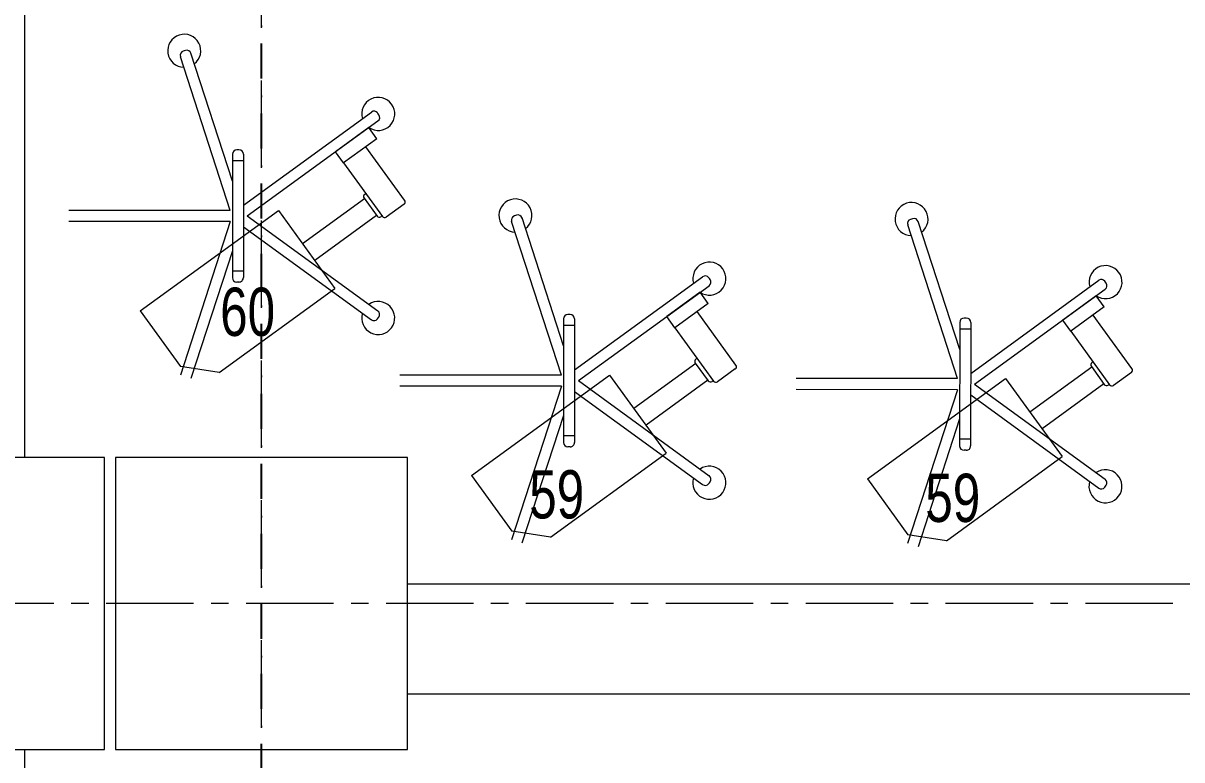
# Model space of a CAD drawing. Header units: millimetres. Extents: x 26027 to 581921, y 7230 to 233891.
# Drawn here: x 480366 to 482470, y 163661 to 164998 of the extents above; entities that cross this region are included whole.
import ezdxf

# ---------------------------------------------------------------- set-up
doc = ezdxf.new("R2010")
doc.units = ezdxf.units.MM
doc.header["$LTSCALE"] = 5
for name, pattern in [('CENTER', [50.8, 31.75, -6.35, 6.35, -6.35]), ('DASHDOT', [25.4, 12.7, -6.35, 0, -6.35]), ('HIDDEN', [9.525, 6.35, -3.175])]:
    doc.linetypes.add(name, pattern=pattern)
for name, color, linetype, lineweight in [('72_EGR_ROOM5_D2_WALL', 7, 'Continuous', 5), ('Medical Equipment and Furniture', 163, 'Continuous', 0), ('Medical Equipment and Furniture1', 163, 'Continuous', 5), ('Structure', 20, 'Continuous', 5), ('Walls', 32, 'Continuous', 5)]:
    doc.layers.add(name, color=color, linetype=linetype, lineweight=lineweight)
doc.layers.add('axes', color=9, linetype='Continuous')
doc.styles.add('X3G_ENTITY_257CFD', font='swisscl.ttf', dxfattribs={"height": 200})

# ---------------------------------------------------------------- blocks, each defined once
blk = doc.blocks.new('HF12177-P')
for p, q in [((0, 0), (-0.1724, 0.2372)), ((0, 0), (0.1724, 0.2372)), ((-0.0196, -0.007), (-0.1885, 0.2255)), ((0.0196, -0.007), (0.1885, 0.2255)), ((-0.12, -0.015), (-0.12, -0.019)), ((-0.112, -0.007), (0.112, -0.007)), ((-0.1, -0.007), (-0.1, -0.027)), ((0.1, -0.007), (0.1, -0.027)), ((0.12, -0.015), (0.12, -0.019)), ((-0.0631, -0.027), (-0.2951, -0.1024)), ((-0.01, -0.0308), (-0.2889, -0.1214)), ((-0.112, -0.027), (0.112, -0.027)), ((-0.01, -0.0308), (-0.01, -0.324)), ((0.01, -0.0308), (0.01, -0.324)), ((0.01, -0.0308), (0.2889, -0.1214)), ((0.0631, -0.027), (0.2951, -0.1024))]:
    blk.add_line(p, q)
for centre, radius, start, end in [((-0.1852, 0.2378), 0.03, 325.4712, 286.5288), ((0.1852, 0.2378), 0.03, 253.4712, 214.5288), ((-0.1821, 0.2302), 0.008, 126.3733, 216), ((0, -0.017), 0.315, 125.6267, 126.3733), ((-0.1788, 0.2325), 0.008, 36, 125.6267), ((0.1788, 0.2325), 0.008, 54.3733, 144), ((0, -0.017), 0.315, 53.6267, 54.3733), ((0.1821, 0.2302), 0.008, 324, 53.6267), ((-0.112, -0.015), 0.008, 90, 180), ((-0.112, -0.019), 0.008, 180, 270), ((0.112, -0.015), 0.008, 0, 90), ((0.112, -0.019), 0.008, 270, 0), ((-0.2996, -0.1144), 0.03, 37.4712, 358.5288), ((-0.2926, -0.11), 0.008, 108, 197.6267), ((0, -0.017), 0.315, 197.6267, 198.3733), ((-0.2914, -0.1138), 0.008, 198.3733, 288)]:
    blk.add_arc(centre, radius, start, end)
blk = doc.blocks.new('MONITOR ARM PLAN')
at = {"color": 8, "linetype": 'HIDDEN'}
for p, q in [((0.025, -0.49375, 0), (0.025, -0.18375, 0)), ((0.025, -0.18375, 0), (0.2, -0.18375, 0)), ((0.2, -0.44375, 0), (0.2, -0.18375, 0)), ((0.2, -0.44375, 0), (0.15, -0.49375, 0)), ((0.025, -0.49375, 0), (0.15, -0.49375, 0))]:
    blk.add_line(p, q, dxfattribs=at)
at = {"layer": 'Medical Equipment and Furniture1'}
for p, q in [((0.025, 0.0375), (0, 0.0375)), ((0, 0.0375), (0, -0.0375)), ((0.025, 0.0375), (0.025, -0.0375)), ((0.145, 0.0125), (0.025, 0.0125)), ((0.15, 0.0075), (0.15, -0.0325)), ((0.025, -0.0375), (0, -0.0375)), ((0.025, -0.0375), (0.145, -0.0375)), ((0.09375, -0.0375), (0.09375, -0.04)), ((0.14375, -0.0375), (0.14375, -0.04)), ((0.09875, -0.045), (0.13875, -0.045)), ((0.1, -0.045), (0.1, -0.18375)), ((0.1375, -0.045), (0.1375, -0.18375))]:
    blk.add_line(p, q, dxfattribs=at)
for centre, start, end in [((0.145, 0.0075, 0), 0, 90), ((0.09875, -0.04), 180, 270), ((0.13875, -0.04), 270, 360), ((0.145, -0.0325), 270, 0)]:
    blk.add_arc(centre, 0.005, start, end, dxfattribs=at)

msp = doc.modelspace()

# ---------------------------------------------------------------- linework, layer by layer
at = {"layer": '72_EGR_ROOM5_D2_WALL'}
msp.add_polyline3d([(480513.8, 163680.3, 2.4), (480513.8, 164210.3, 2.4)], dxfattribs=at)
at = {"layer": 'axes', "linetype": 'CENTER', "lineweight": 0}
for p, q in [((480798.8, 120285.6, 0), (480798.8, 230811.1, 0)), ((544175.8, 163945.3, 2.4), (461383.1, 163945.3, 2.4))]:
    msp.add_line(p, q, dxfattribs=at)
at = {"layer": 'axes', "linetype": 'DASHDOT'}
msp.add_line((480798.8, 120285.6, 0), (480798.8, 230811.1, 0), dxfattribs=at)
at = {"layer": 'Structure', "elevation": 2.4}
for points in [[(479983.8, 163680.3), (480513.8, 163680.3), (480513.8, 164210.3), (479983.8, 164210.3)], [(480533.8, 163680.3), (481063.8, 163680.3), (481063.8, 164210.3), (480533.8, 164210.3)]]:
    msp.add_lwpolyline(points, close=True, dxfattribs=at)
at = {"layer": 'Walls'}
for p, q in [((480368.4, 167730.3, 2.4), (480368.4, 164210.3, 2.4)), ((484118.4, 163980.3, 2.4), (481063.8, 163980.3, 2.4)), ((484906.6, 163780.3, 2.4), (481063.8, 163780.3, 2.4)), ((480368.4, 163680.3, 2.4), (480368.4, 157010.3, 2.4))]:
    msp.add_line(p, q, dxfattribs=at)

# ---------------------------------------------------------------- block references
at = {"layer": 'Medical Equipment and Furniture', "extrusion": (-1.92689e-13, -1.39405e-12, -1), "xscale": -1000, "yscale": 1000, "zscale": -1000, "rotation": 90.01496832471715}
for p in [(-480773.1, 165314.6, 0), (-480773.1, 164648.4, 0), (-481374.4, 164349.5, 0), (-482093.6, 164343.1, 0)]:
    msp.add_blockref('HF12177-P', p, dxfattribs=at)
at = {"layer": 'Medical Equipment and Furniture', "xscale": 1000, "yscale": 1000, "zscale": 1000, "rotation": 305.9850316752795}
for p in [(480963.6, 164786.7, 0), (481565, 164487.8, 0), (482284.1, 164481.4, 0)]:
    msp.add_blockref('MONITOR ARM PLAN', p, dxfattribs=at)

# ---------------------------------------------------------------- texts
at = {"layer": 'Medical Equipment and Furniture', "char_height": 87.47, "attachment_point": 2, "style": 'X3G_ENTITY_257CFD'}
for s, insert in [('60', (480773.8, 164518.2, 0)), ('59', (481335, 164187, 0)), ('59', (482054.1, 164180.6, 0))]:
    msp.add_mtext(s, dxfattribs=dict(at, insert=insert))

doc.saveas('drawing.dxf')
